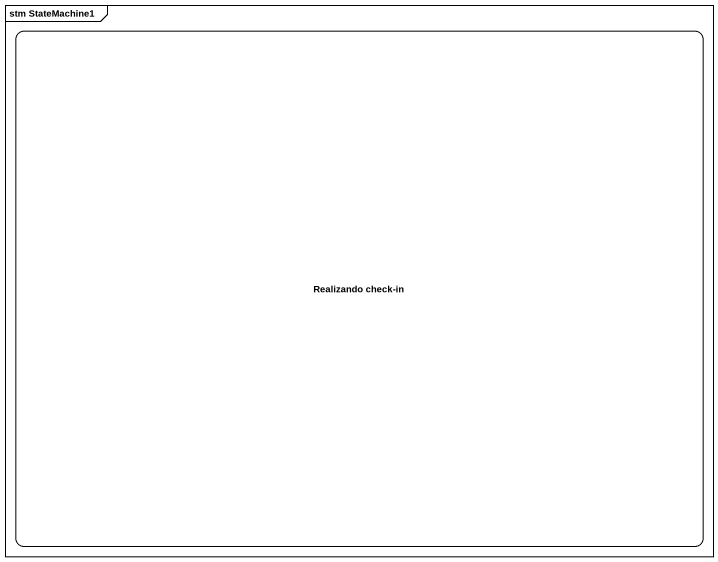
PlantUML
@startuml
mainframe stm StateMachine1
hide empty description
state "Realizando check-in" as Realizando_check_in
@enduml
